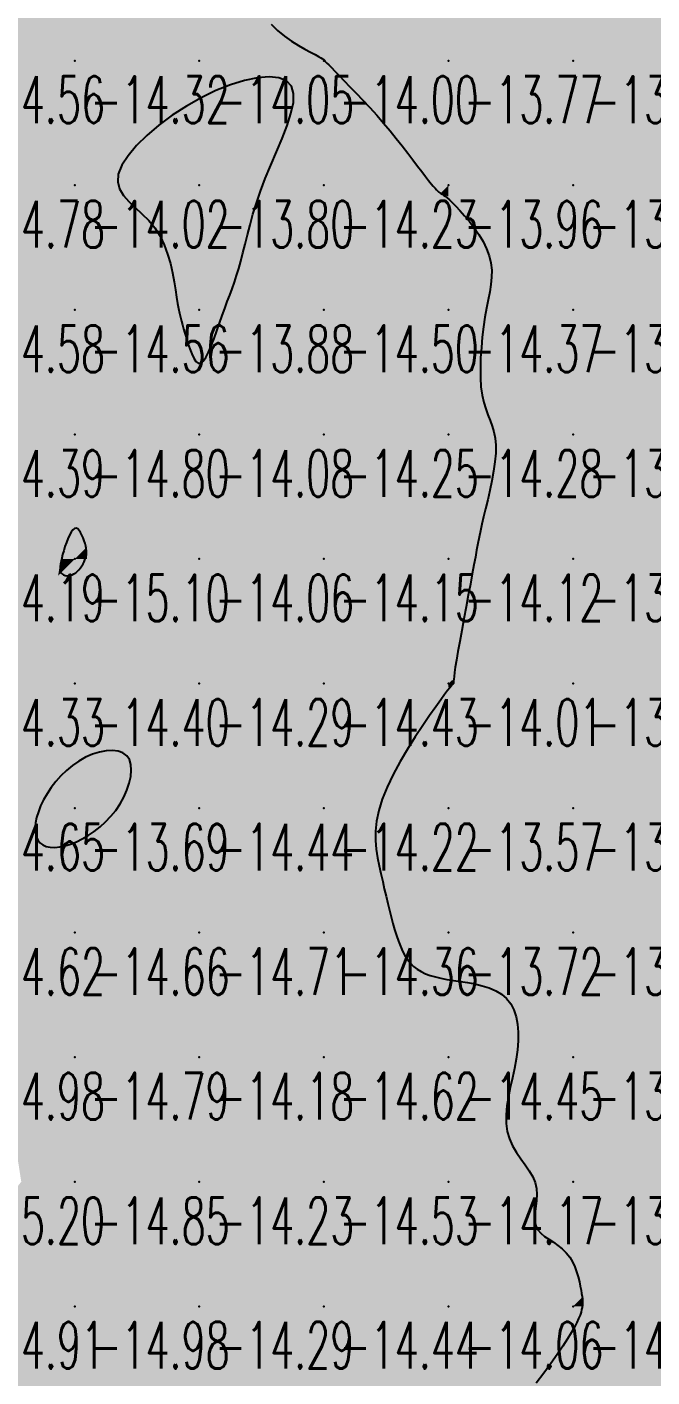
# Model space of a CAD drawing. Header units: millimetres. Extents: x 88261 to 90953, y 390274 to 392322.
# Drawn here: x 89706.4 to 89756.6, y 391011.6 to 391120 of the extents above; entities that cross this region are included whole.
import ezdxf
from ezdxf.enums import TextEntityAlignment as Align

# ---------------------------------------------------------------- set-up
doc = ezdxf.new("R2010")
doc.units = ezdxf.units.MM
doc.header["$LTSCALE"] = 25
for name, color, linetype in [('CN_03_00', 7, 'Continuous'), ('CN_04_00', 242, 'Continuous'), ('COTEAlt', 7, 'Continuous'), ('TN_COLORIAGE', 7, 'Continuous')]:
    doc.layers.add(name, color=color, linetype=linetype)
doc.styles.add('Simplex 1.0', font='Simplex.shx', dxfattribs={"width": 0.99, "height": 2.5})
doc.styles.get("Standard").update_dxf_attribs({"font": 'times.ttf'})

# ---------------------------------------------------------------- blocks, each defined once
blk = doc.blocks.new('COTE')
at = {"color": 0}
blk.add_point((0, 0), dxfattribs=at)
at = {"layer": 'COTEAlt'}
blk.add_attdef('ALT', text='', height=3.75, dxfattribs=at).set_placement((1.25, -1.25), align=Align.TOP_LEFT)

msp = doc.modelspace()

# ---------------------------------------------------------------- linework, layer by layer
at = {"layer": 'CN_03_00', "elevation": -14, "flags": 128}
msp.add_lwpolyline([(89726.02, 391120.17), (89726.53, 391119.67), (89727.08, 391119.22), (89727.65, 391118.82), (89728.21, 391118.47), (89728.73, 391118.17), (89729.18, 391117.92), (89729.54, 391117.73), (89729.81, 391117.58), (89730, 391117.47), (89730.13, 391117.39), (89730.21, 391117.34), (89730.26, 391117.31), (89730.28, 391117.29), (89730.28, 391117.28), (89730.29, 391117.28), (89730.3, 391117.26), (89730.33, 391117.22), (89730.39, 391117.16), (89730.49, 391117.05), (89730.64, 391116.9), (89730.85, 391116.69), (89731.12, 391116.41), (89731.47, 391116.06), (89731.88, 391115.64), (89732.34, 391115.16), (89732.85, 391114.64), (89733.38, 391114.07), (89733.93, 391113.48), (89734.49, 391112.86), (89735.03, 391112.24), (89735.56, 391111.62), (89736.06, 391111), (89736.54, 391110.4), (89736.98, 391109.83), (89737.4, 391109.29), (89737.77, 391108.79), (89738.11, 391108.35), (89738.4, 391107.96), (89738.65, 391107.64), (89738.85, 391107.37), (89739.03, 391107.16), (89739.17, 391107), (89739.29, 391106.87), (89739.39, 391106.77), (89739.48, 391106.7), (89739.57, 391106.63), (89739.65, 391106.58), (89739.75, 391106.52), (89739.85, 391106.46), (89739.98, 391106.36), (89740.14, 391106.24), (89740.33, 391106.07), (89740.56, 391105.85), (89740.84, 391105.57), (89741.17, 391105.21), (89741.54, 391104.8), (89741.93, 391104.33), (89742.32, 391103.82), (89742.69, 391103.28), (89743.03, 391102.72), (89743.31, 391102.14), (89743.53, 391101.57), (89743.66, 391101.01), (89743.72, 391100.44), (89743.71, 391099.87), (89743.65, 391099.29), (89743.56, 391098.68), (89743.44, 391098.05), (89743.31, 391097.37), (89743.18, 391096.65), (89743.06, 391095.87), (89742.96, 391095.06), (89742.89, 391094.23), (89742.83, 391093.4), (89742.81, 391092.58), (89742.82, 391091.79), (89742.86, 391091.06), (89742.95, 391090.39), (89743.08, 391089.81), (89743.24, 391089.29), (89743.41, 391088.81), (89743.59, 391088.36), (89743.76, 391087.91), (89743.9, 391087.45), (89744, 391086.94), (89744.05, 391086.37), (89744.04, 391085.73), (89743.98, 391085.03), (89743.87, 391084.28), (89743.73, 391083.52), (89743.57, 391082.75), (89743.4, 391081.99), (89743.23, 391081.28), (89743.07, 391080.62), (89742.93, 391080.03), (89742.82, 391079.49), (89742.71, 391078.98), (89742.61, 391078.48), (89742.51, 391077.96), (89742.41, 391077.39), (89742.29, 391076.77), (89742.16, 391076.05), (89742.01, 391075.23), (89741.84, 391074.34), (89741.67, 391073.4), (89741.49, 391072.44), (89741.32, 391071.5), (89741.15, 391070.61), (89741.01, 391069.8), (89740.89, 391069.11), (89740.8, 391068.55), (89740.74, 391068.13), (89740.7, 391067.81), (89740.68, 391067.59), (89740.66, 391067.44), (89740.65, 391067.34), (89740.65, 391067.28), (89740.63, 391067.24), (89740.6, 391067.2), (89740.56, 391067.14), (89740.48, 391067.04), (89740.36, 391066.89), (89740.18, 391066.67), (89739.94, 391066.35), (89739.63, 391065.92), (89739.23, 391065.37), (89738.74, 391064.68), (89738.18, 391063.86), (89737.58, 391062.96), (89736.97, 391061.98), (89736.37, 391060.97), (89735.81, 391059.94), (89735.32, 391058.93), (89734.93, 391057.96), (89734.65, 391057.05), (89734.48, 391056.2), (89734.4, 391055.4), (89734.4, 391054.65), (89734.45, 391053.94), (89734.55, 391053.26), (89734.68, 391052.61), (89734.83, 391051.98), (89734.97, 391051.36), (89735.1, 391050.76), (89735.24, 391050.17), (89735.38, 391049.59), (89735.51, 391049.04), (89735.65, 391048.5), (89735.79, 391047.98), (89735.93, 391047.49), (89736.08, 391047.02), (89736.23, 391046.57), (89736.39, 391046.15), (89736.56, 391045.76), (89736.75, 391045.4), (89736.96, 391045.08), (89737.19, 391044.78), (89737.45, 391044.52), (89737.74, 391044.3), (89738.05, 391044.11), (89738.4, 391043.94), (89738.78, 391043.81), (89739.2, 391043.69), (89739.65, 391043.58), (89740.13, 391043.49), (89740.65, 391043.4), (89741.21, 391043.32), (89741.79, 391043.23), (89742.38, 391043.12), (89742.96, 391042.98), (89743.52, 391042.8), (89744.04, 391042.58), (89744.51, 391042.3), (89744.92, 391041.95), (89745.25, 391041.53), (89745.5, 391041.04), (89745.68, 391040.49), (89745.79, 391039.89), (89745.84, 391039.24), (89745.84, 391038.55), (89745.79, 391037.83), (89745.68, 391037.09), (89745.54, 391036.34), (89745.38, 391035.58), (89745.21, 391034.82), (89745.06, 391034.07), (89744.94, 391033.33), (89744.87, 391032.62), (89744.87, 391031.93), (89744.95, 391031.29), (89745.14, 391030.68), (89745.4, 391030.12), (89745.72, 391029.58), (89746.07, 391029.08), (89746.42, 391028.59), (89746.74, 391028.11), (89747.02, 391027.64), (89747.21, 391027.17), (89747.32, 391026.69), (89747.35, 391026.22), (89747.32, 391025.75), (89747.27, 391025.29), (89747.21, 391024.85), (89747.17, 391024.43), (89747.18, 391024.05), (89747.26, 391023.7), (89747.42, 391023.39), (89747.66, 391023.12), (89747.97, 391022.86), (89748.31, 391022.62), (89748.67, 391022.38), (89749.04, 391022.13), (89749.39, 391021.85), (89749.71, 391021.54), (89749.98, 391021.2), (89750.21, 391020.82), (89750.39, 391020.42), (89750.54, 391020.01), (89750.66, 391019.6), (89750.76, 391019.22), (89750.83, 391018.86), (89750.89, 391018.53), (89750.94, 391018.26), (89750.98, 391018.03), (89751, 391017.83), (89751.02, 391017.65), (89751.02, 391017.49), (89751.01, 391017.33), (89750.98, 391017.16), (89750.94, 391016.98), (89750.89, 391016.77), (89750.81, 391016.54), (89750.7, 391016.26), (89750.55, 391015.94), (89750.36, 391015.56), (89750.11, 391015.12), (89749.81, 391014.62), (89749.43, 391014.03), (89748.98, 391013.37), (89748.47, 391012.64), (89747.9, 391011.87), (89747.3, 391011.06)], dxfattribs=at)
for points in [[(89720.56, 391093.11), (89720.77, 391093.42), (89720.99, 391093.84), (89721.21, 391094.36), (89721.44, 391094.93), (89721.66, 391095.55), (89721.88, 391096.17), (89722.09, 391096.78), (89722.3, 391097.36), (89722.5, 391097.9), (89722.7, 391098.42), (89722.88, 391098.94), (89723.07, 391099.46), (89723.24, 391099.99), (89723.42, 391100.55), (89723.59, 391101.15), (89723.75, 391101.81), (89723.93, 391102.51), (89724.11, 391103.26), (89724.32, 391104.06), (89724.56, 391104.92), (89724.83, 391105.82), (89725.16, 391106.78), (89725.54, 391107.79), (89725.98, 391108.85), (89726.44, 391109.93), (89726.89, 391111), (89727.29, 391112.03), (89727.61, 391113), (89727.8, 391113.88), (89727.82, 391114.62), (89727.65, 391115.21), (89727.25, 391115.62), (89726.64, 391115.86), (89725.85, 391115.94), (89724.92, 391115.86), (89723.88, 391115.65), (89722.76, 391115.3), (89721.58, 391114.84), (89720.39, 391114.27), (89719.21, 391113.6), (89718.08, 391112.86), (89717.01, 391112.07), (89716.04, 391111.25), (89715.21, 391110.43), (89714.53, 391109.62), (89714.03, 391108.85), (89713.75, 391108.14), (89713.7, 391107.51), (89713.85, 391106.95), (89714.16, 391106.43), (89714.59, 391105.94), (89715.1, 391105.45), (89715.65, 391104.95), (89716.19, 391104.41), (89716.68, 391103.82), (89717.1, 391103.16), (89717.44, 391102.45), (89717.71, 391101.7), (89717.93, 391100.95), (89718.1, 391100.21), (89718.23, 391099.5), (89718.34, 391098.84), (89718.42, 391098.25), (89718.51, 391097.76), (89718.58, 391097.34), (89718.66, 391096.97), (89718.74, 391096.65), (89718.81, 391096.34), (89718.9, 391096.04), (89718.99, 391095.72), (89719.1, 391095.36), (89719.21, 391094.96), (89719.34, 391094.53), (89719.48, 391094.1), (89719.64, 391093.7), (89719.8, 391093.35), (89719.97, 391093.1), (89720.16, 391092.95), (89720.35, 391092.95), (89720.56, 391093.11)], [(89710.86, 391054.76), (89711.34, 391055.04), (89711.81, 391055.37), (89712.28, 391055.73), (89712.73, 391056.14), (89713.15, 391056.58), (89713.55, 391057.06), (89713.89, 391057.57), (89714.2, 391058.11), (89714.44, 391058.67), (89714.63, 391059.23), (89714.75, 391059.77), (89714.79, 391060.28), (89714.76, 391060.74), (89714.64, 391061.14), (89714.43, 391061.45), (89714.12, 391061.68), (89713.73, 391061.82), (89713.28, 391061.87), (89712.77, 391061.84), (89712.23, 391061.74), (89711.68, 391061.56), (89711.12, 391061.32), (89710.58, 391061.02), (89710.06, 391060.67), (89709.58, 391060.27), (89709.13, 391059.84), (89708.73, 391059.37), (89708.36, 391058.89), (89708.03, 391058.39), (89707.75, 391057.9), (89707.51, 391057.41), (89707.33, 391056.93), (89707.19, 391056.48), (89707.11, 391056.05), (89707.07, 391055.65), (89707.09, 391055.29), (89707.16, 391054.97), (89707.29, 391054.69), (89707.46, 391054.46), (89707.69, 391054.28), (89707.97, 391054.16), (89708.29, 391054.1), (89708.66, 391054.08), (89709.05, 391054.12), (89709.47, 391054.2), (89709.92, 391054.34), (89710.38, 391054.53), (89710.86, 391054.76)]]:
    msp.add_lwpolyline(points, close=True, dxfattribs=at)
at = {"layer": 'CN_04_00', "elevation": -15, "flags": 128}
msp.add_lwpolyline([(89710.33, 391076.14), (89710.47, 391076.25), (89710.59, 391076.38), (89710.71, 391076.53), (89710.82, 391076.69), (89710.92, 391076.84), (89711, 391077), (89711.07, 391077.16), (89711.12, 391077.31), (89711.16, 391077.46), (89711.19, 391077.61), (89711.2, 391077.76), (89711.19, 391077.92), (89711.17, 391078.09), (89711.13, 391078.27), (89711.08, 391078.48), (89711.01, 391078.7), (89710.93, 391078.93), (89710.83, 391079.15), (89710.72, 391079.36), (89710.61, 391079.53), (89710.49, 391079.65), (89710.36, 391079.71), (89710.23, 391079.69), (89710.1, 391079.58), (89709.96, 391079.4), (89709.83, 391079.16), (89709.71, 391078.87), (89709.59, 391078.56), (89709.47, 391078.23), (89709.37, 391077.9), (89709.28, 391077.59), (89709.21, 391077.31), (89709.15, 391077.06), (89709.1, 391076.84), (89709.08, 391076.64), (89709.07, 391076.48), (89709.08, 391076.33), (89709.12, 391076.21), (89709.18, 391076.11), (89709.26, 391076.03), (89709.36, 391075.96), (89709.48, 391075.92), (89709.61, 391075.9), (89709.75, 391075.9), (89709.9, 391075.92), (89710.04, 391075.97), (89710.19, 391076.04), (89710.33, 391076.14)], close=True, dxfattribs=at)
at = {"layer": 'TN_COLORIAGE', "color": 231}
for points in [[(89700.25, 391127.24, -14.42), (89700.25, 391117.24, -14.42), (89710.25, 391127.24, -14.42)], [(89700.25, 391117.24, -14.42), (89710.25, 391117.24, -14.42), (89710.25, 391127.24, -14.42)], [(89710.25, 391127.24, -14.12), (89710.25, 391117.24, -14.12), (89720.25, 391127.24, -14.12)], [(89710.25, 391117.24, -14.12), (89720.25, 391117.24, -14.12), (89720.25, 391127.24, -14.12)], [(89720.25, 391127.24, -14), (89726.13, 391127.24, -14), (89720.25, 391117.24, -14), (89723.82, 391120.81, -14)], [(89720.25, 391117.24, -14), (89723.82, 391120.81, -14), (89730.25, 391117.24, -14), (89730.25, 391117.36, -14)], [(89700.25, 391117.24, -14.32), (89700.25, 391107.24, -14.32), (89710.25, 391117.24, -14.32)], [(89700.25, 391107.24, -14.32), (89710.25, 391107.24, -14.32), (89710.25, 391117.24, -14.32)], [(89710.25, 391117.24, -14.05), (89710.25, 391107.24, -14.05), (89720.25, 391117.24, -14.05)], [(89720.25, 391117.24, -14), (89720.25, 391115.29, -14), (89710.25, 391107.24, -14), (89711.16, 391107.24, -14)], [(89720.25, 391117.24, -14), (89720.25, 391115.29, -14), (89730.25, 391117.24, -14), (89730.19, 391117.19, -14)], [(89730.25, 391107.24, -14), (89724.86, 391107.24, -14), (89730.25, 391117.24, -14), (89730.19, 391117.19, -14)], [(89730.29, 391117.28, -14), (89730.25, 391117.36, -14), (89730.25, 391117.24, -14)], [(89730.29, 391117.28, -14), (89730.3, 391117.24, -14), (89730.25, 391117.24, -14)], [(89730.25, 391107.24, -14), (89735.25, 391112.24, -14), (89730.25, 391117.24, -14), (89730.3, 391117.24, -14)], [(89735.25, 391112.24, -14.23), (89738.89, 391107.24, -14.23), (89730.25, 391107.24, -14.23)], [(89700.25, 391107.24, -14.02), (89700.25, 391097.24, -14.02), (89710.25, 391107.24, -14.02)], [(89700.25, 391097.24, -14.02), (89710.25, 391097.24, -14.02), (89710.25, 391107.24, -14.02)], [(89710.25, 391097.24, -14), (89717.61, 391104.61, -14), (89710.25, 391107.24, -14), (89711.16, 391107.24, -14)], [(89730.25, 391097.24, -14), (89722.17, 391097.24, -14), (89730.25, 391107.24, -14), (89723.62, 391100.61, -14)], [(89724.86, 391107.24, -14.23), (89723.62, 391100.61, -14.23), (89730.25, 391107.24, -14.23)], [(89730.25, 391097.24, -14), (89739.57, 391106.56, -14), (89730.25, 391107.24, -14), (89738.89, 391107.24, -14)], [(89730.25, 391097.24, -14), (89739.57, 391106.56, -14), (89740.25, 391097.24, -14), (89740.25, 391106.35, -14)], [(89744.47, 391101.46, -14.37), (89740.25, 391106.35, -14.37), (89740.25, 391097.24, -14.37)], [(89717.61, 391104.61, -14.56), (89718.49, 391097.24, -14.56), (89710.25, 391097.24, -14.56)], [(89743.03, 391097.24, -14.37), (89744.47, 391101.46, -14.37), (89740.25, 391097.24, -14.37)], [(89700.25, 391097.24, -14.56), (89700.25, 391087.24, -14.56), (89710.25, 391097.24, -14.56)], [(89700.25, 391087.24, -14.56), (89710.25, 391087.24, -14.56), (89710.25, 391097.24, -14.56)], [(89710.25, 391087.24, -14), (89718.96, 391095.95, -14), (89710.25, 391097.24, -14), (89718.49, 391097.24, -14)], [(89730.25, 391097.24, -14), (89722.17, 391097.24, -14), (89720.25, 391087.24, -14), (89720.25, 391091.13, -14)], [(89720.25, 391087.24, -14.5), (89730.25, 391087.24, -14.5), (89730.25, 391097.24, -14.5)], [(89730.25, 391097.24, -14.37), (89730.25, 391087.24, -14.37), (89740.25, 391097.24, -14.37)], [(89730.25, 391087.24, -14.37), (89740.25, 391087.24, -14.37), (89740.25, 391097.24, -14.37)], [(89740.25, 391097.24, -14), (89743.03, 391097.24, -14), (89740.25, 391087.24, -14), (89742.48, 391089.47, -14)], [(89710.25, 391087.24, -14), (89718.96, 391095.95, -14), (89720.25, 391087.24, -14), (89720.25, 391091.13, -14)], [(89742.48, 391089.47, -14.28), (89744.76, 391087.24, -14.28), (89740.25, 391087.24, -14.28)], [(89700.25, 391087.24, -14.8), (89700.25, 391077.24, -14.8), (89710.25, 391087.24, -14.8)], [(89710.25, 391080.67, -14.19), (89709.13, 391077.24, -14.19), (89710.25, 391087.24, -14.19), (89700.25, 391077.24, -14.19)], [(89710.25, 391080.67, -14.08), (89711.25, 391078.24, -14.08), (89710.25, 391087.24, -14.08), (89720.25, 391087.24, -14.08)], [(89711.25, 391078.24, -14.06), (89711.23, 391077.24, -14.06), (89720.25, 391087.24, -14.06), (89720.25, 391077.24, -14.06)], [(89720.25, 391087.24, -14.25), (89720.25, 391077.24, -14.25), (89730.25, 391087.24, -14.25)], [(89720.25, 391077.24, -14.25), (89730.25, 391077.24, -14.25), (89730.25, 391087.24, -14.25)], [(89730.25, 391087.24, -14.28), (89730.25, 391077.24, -14.28), (89740.25, 391087.24, -14.28)], [(89730.25, 391077.24, -14.28), (89740.25, 391077.24, -14.28), (89740.25, 391087.24, -14.28)], [(89740.25, 391087.24, -14), (89744.76, 391087.24, -14), (89740.25, 391077.24, -14), (89742.82, 391079.81, -14)], [(89742.4, 391077.24, -14.12), (89742.82, 391079.81, -14.12), (89740.25, 391077.24, -14.12)], [(89708.92, 391075.91, -14.19), (89709.13, 391077.24, -14.19), (89700.25, 391067.24, -14.19), (89700.25, 391077.24, -14.19)], [(89710.25, 391075.77, -14.06), (89711.23, 391077.24, -14.06), (89710.25, 391067.24, -14.06), (89720.25, 391077.24, -14.06)], [(89710.25, 391067.24, -14.06), (89720.25, 391067.24, -14.06), (89720.25, 391077.24, -14.06)], [(89720.25, 391077.24, -14.15), (89720.25, 391067.24, -14.15), (89730.25, 391077.24, -14.15)], [(89720.25, 391067.24, -14.15), (89730.25, 391067.24, -14.15), (89730.25, 391077.24, -14.15)], [(89730.25, 391077.24, -14.12), (89730.25, 391067.24, -14.12), (89740.25, 391077.24, -14.12)], [(89730.25, 391067.24, -14.12), (89740.25, 391067.24, -14.12), (89740.25, 391077.24, -14.12)], [(89740.25, 391077.24, -14), (89742.4, 391077.24, -14), (89740.25, 391067.24, -14), (89740.55, 391067.54, -14)], [(89710.25, 391075.77, -14.33), (89708.92, 391075.91, -14.33), (89710.25, 391067.24, -14.33), (89700.25, 391067.24, -14.33)], [(89700.25, 391067.24, -14.4), (89700.25, 391057.24, -14.4), (89710.25, 391067.24, -14.4)], [(89700.25, 391057.24, -14), (89706.99, 391057.24, -14), (89710.25, 391067.24, -14), (89710.25, 391061.61, -14)], [(89710.25, 391067.24, -14), (89710.25, 391061.61, -14), (89720.25, 391067.24, -14), (89715.48, 391062.47, -14)], [(89720.25, 391057.24, -14), (89714.41, 391057.24, -14), (89720.25, 391067.24, -14), (89715.48, 391062.47, -14)], [(89720.25, 391067.24, -14.43), (89720.25, 391057.24, -14.43), (89730.25, 391067.24, -14.43)], [(89720.25, 391057.24, -14.43), (89730.25, 391057.24, -14.43), (89730.25, 391067.24, -14.43)], [(89730.25, 391067.24, -14.01), (89730.25, 391057.24, -14.01), (89740.25, 391067.24, -14.01)], [(89730.25, 391057.24, -14), (89733.62, 391057.24, -14), (89740.25, 391067.24, -14), (89740.25, 391066.94, -14)], [(89740.55, 391067.54, -14.01), (89740.75, 391067.24, -14.01), (89740.25, 391067.24, -14.01)], [(89740.25, 391066.94, -14.01), (89740.75, 391067.24, -14.01), (89740.25, 391067.24, -14.01)], [(89700.25, 391057.24, -14), (89706.99, 391057.24, -14), (89700.25, 391047.24, -14), (89706.89, 391053.88, -14)], [(89710.25, 391047.24, -14), (89710.25, 391054.01, -14), (89720.25, 391057.24, -14), (89714.41, 391057.24, -14)], [(89710.25, 391047.24, -14.44), (89720.25, 391047.24, -14.44), (89720.25, 391057.24, -14.44)], [(89720.25, 391057.24, -14.22), (89720.25, 391047.24, -14.22), (89730.25, 391057.24, -14.22)], [(89720.25, 391047.24, -14.22), (89730.25, 391047.24, -14.22), (89730.25, 391057.24, -14.22)], [(89730.25, 391047.24, -14), (89734.86, 391051.85, -14), (89730.25, 391057.24, -14), (89733.62, 391057.24, -14)], [(89710.25, 391047.24, -14), (89710.25, 391054.01, -14), (89700.25, 391047.24, -14), (89706.89, 391053.88, -14)], [(89734.86, 391051.85, -14.36), (89735.9, 391047.24, -14.36), (89730.25, 391047.24, -14.36)], [(89700.25, 391047.24, -14.66), (89700.25, 391037.24, -14.66), (89710.25, 391047.24, -14.66)], [(89700.25, 391037.24, -14.66), (89710.25, 391037.24, -14.66), (89710.25, 391047.24, -14.66)], [(89710.25, 391047.24, -14.71), (89710.25, 391037.24, -14.71), (89720.25, 391047.24, -14.71)], [(89710.25, 391037.24, -14.71), (89720.25, 391037.24, -14.71), (89720.25, 391047.24, -14.71)], [(89720.25, 391047.24, -14.36), (89720.25, 391037.24, -14.36), (89730.25, 391047.24, -14.36)], [(89720.25, 391037.24, -14.36), (89730.25, 391037.24, -14.36), (89730.25, 391047.24, -14.36)], [(89730.25, 391037.24, -14), (89737.14, 391044.13, -14), (89730.25, 391047.24, -14), (89735.9, 391047.24, -14)], [(89730.25, 391037.24, -14), (89737.14, 391044.13, -14), (89740.25, 391037.24, -14), (89740.25, 391043.38, -14)], [(89745.79, 391042.78, -14.45), (89740.25, 391043.38, -14.45), (89740.25, 391037.24, -14.45)], [(89745.79, 391042.78, -14.45), (89746.12, 391037.24, -14.45), (89740.25, 391037.24, -14.45)], [(89700.25, 391036.26, -14.79), (89705.19, 391032.18, -14.79), (89700.25, 391037.24, -14.79), (89710.25, 391037.24, -14.79)], [(89705.96, 391027.24, -14.79), (89705.19, 391032.18, -14.79), (89710.25, 391027.24, -14.79), (89710.25, 391037.24, -14.79)], [(89710.25, 391037.24, -14.18), (89710.25, 391027.24, -14.18), (89720.25, 391037.24, -14.18)], [(89710.25, 391027.24, -14.18), (89720.25, 391027.24, -14.18), (89720.25, 391037.24, -14.18)], [(89720.25, 391037.24, -14.62), (89720.25, 391027.24, -14.62), (89730.25, 391037.24, -14.62)], [(89720.25, 391027.24, -14.62), (89730.25, 391027.24, -14.62), (89730.25, 391037.24, -14.62)], [(89730.25, 391037.24, -14.45), (89730.25, 391027.24, -14.45), (89740.25, 391037.24, -14.45)], [(89730.25, 391027.24, -14.45), (89740.25, 391027.24, -14.45), (89740.25, 391037.24, -14.45)], [(89740.25, 391037.24, -14), (89746.12, 391037.24, -14), (89740.25, 391027.24, -14), (89743.82, 391030.81, -14)], [(89743.82, 391030.81, -14.17), (89748.31, 391027.24, -14.17), (89740.25, 391027.24, -14.17)], [(89700.25, 391020.24, -14.85), (89705.96, 391027.24, -14.85), (89700.25, 391017.24, -14.85), (89710.25, 391027.24, -14.85)], [(89700.25, 391017.24, -14.85), (89710.25, 391017.24, -14.85), (89710.25, 391027.24, -14.85)], [(89710.25, 391027.24, -14.23), (89710.25, 391017.24, -14.23), (89720.25, 391027.24, -14.23)], [(89710.25, 391017.24, -14.23), (89720.25, 391017.24, -14.23), (89720.25, 391027.24, -14.23)], [(89720.25, 391027.24, -14.53), (89720.25, 391017.24, -14.53), (89730.25, 391027.24, -14.53)], [(89720.25, 391017.24, -14.53), (89730.25, 391017.24, -14.53), (89730.25, 391027.24, -14.53)], [(89730.25, 391027.24, -14.17), (89730.25, 391017.24, -14.17), (89740.25, 391027.24, -14.17)], [(89730.25, 391017.24, -14.17), (89740.25, 391017.24, -14.17), (89740.25, 391027.24, -14.17)], [(89740.25, 391027.24, -14), (89748.31, 391027.24, -14), (89740.25, 391017.24, -14), (89746.25, 391023.24, -14)], [(89740.25, 391017.24, -14), (89746.25, 391023.24, -14), (89750.25, 391017.24, -14), (89750.25, 391022.01, -14)], [(89751, 391017.99, -14.04), (89750.25, 391022.01, -14.04), (89750.25, 391017.24, -14.04)], [(89700.25, 391017.24, -14.98), (89700.25, 391007.24, -14.98), (89710.25, 391017.24, -14.98)], [(89700.25, 391007.24, -14.98), (89710.25, 391007.24, -14.98), (89710.25, 391017.24, -14.98)], [(89710.25, 391017.24, -14.29), (89710.25, 391007.24, -14.29), (89720.25, 391017.24, -14.29)], [(89710.25, 391007.24, -14.29), (89720.25, 391007.24, -14.29), (89720.25, 391017.24, -14.29)], [(89720.25, 391017.24, -14.44), (89720.25, 391007.24, -14.44), (89730.25, 391017.24, -14.44)], [(89720.25, 391007.24, -14.44), (89730.25, 391007.24, -14.44), (89730.25, 391017.24, -14.44)], [(89730.25, 391017.24, -14.06), (89730.25, 391007.24, -14.06), (89740.25, 391017.24, -14.06)], [(89730.25, 391007.24, -14.06), (89740.25, 391007.24, -14.06), (89740.25, 391017.24, -14.06)], [(89740.25, 391017.24, -14.04), (89740.25, 391007.24, -14.04), (89750.25, 391017.24, -14.04)], [(89740.25, 391007.24, -14), (89744.49, 391007.24, -14), (89750.25, 391017.24, -14), (89750.25, 391014.93, -14)], [(89751, 391017.99, -14.04), (89751.1, 391017.24, -14.04), (89750.25, 391017.24, -14.04)], [(89751.1, 391017.24, -14.04), (89750.25, 391014.93, -14.04), (89750.25, 391017.24, -14.04)]]:
    msp.add_solid(points, dxfattribs=at)
at = {"layer": 'TN_COLORIAGE', "color": 221}
for points in [[(89730.25, 391117.36, -13.91), (89723.82, 391120.81, -13.91), (89730.25, 391127.24, -13.91)], [(89730.25, 391117.36, -13.71), (89730.29, 391117.28, -13.71), (89730.25, 391127.24, -13.71), (89740.25, 391127.24, -13.71)], [(89730.3, 391117.24, -13.71), (89730.29, 391117.28, -13.71), (89740.25, 391117.24, -13.71), (89740.25, 391127.24, -13.71)], [(89740.25, 391127.24, -13.5), (89740.25, 391117.24, -13.5), (89750.25, 391127.24, -13.5)], [(89740.25, 391117.24, -13.5), (89750.25, 391117.24, -13.5), (89750.25, 391127.24, -13.5)], [(89750.25, 391127.24, -13.31), (89750.25, 391117.24, -13.31), (89760.25, 391127.24, -13.31)], [(89750.25, 391117.24, -13.31), (89760.25, 391117.24, -13.31), (89760.25, 391127.24, -13.31)], [(89730.19, 391117.19, -13.8), (89720.25, 391115.29, -13.8), (89720.25, 391107.24, -13.8)], [(89730.19, 391117.19, -13.8), (89724.86, 391107.24, -13.8), (89720.25, 391107.24, -13.8)], [(89730.3, 391117.24, -13.77), (89735.25, 391112.24, -13.77), (89740.25, 391117.24, -13.77)], [(89738.89, 391107.24, -13.77), (89735.25, 391112.24, -13.77), (89740.25, 391107.24, -13.77), (89740.25, 391117.24, -13.77)], [(89740.25, 391117.24, -13.52), (89740.25, 391107.24, -13.52), (89750.25, 391117.24, -13.52)], [(89740.25, 391107.24, -13.52), (89750.25, 391107.24, -13.52), (89750.25, 391117.24, -13.52)], [(89750.25, 391117.24, -13.25), (89750.25, 391107.24, -13.25), (89760.25, 391117.24, -13.25)], [(89750.25, 391107.24, -13.25), (89760.25, 391107.24, -13.25), (89760.25, 391117.24, -13.25)], [(89711.16, 391107.24, -13.8), (89720.25, 391115.29, -13.8), (89720.25, 391107.24, -13.8)], [(89711.16, 391107.24, -13.8), (89717.61, 391104.61, -13.8), (89720.25, 391107.24, -13.8)], [(89718.49, 391097.24, -13.8), (89717.61, 391104.61, -13.8), (89720.25, 391097.24, -13.8), (89720.25, 391107.24, -13.8)], [(89723.62, 391100.61, -13.8), (89724.86, 391107.24, -13.8), (89720.25, 391097.24, -13.8), (89720.25, 391107.24, -13.8)], [(89738.89, 391107.24, -13.96), (89739.57, 391106.56, -13.96), (89740.25, 391107.24, -13.96)], [(89740.25, 391106.35, -13.96), (89739.57, 391106.56, -13.96), (89740.25, 391107.24, -13.96)], [(89740.25, 391106.35, -13.49), (89744.47, 391101.46, -13.49), (89740.25, 391107.24, -13.49), (89750.25, 391107.24, -13.49)], [(89744.47, 391101.46, -13.03), (89743.03, 391097.24, -13.03), (89750.25, 391107.24, -13.03), (89750.25, 391097.24, -13.03)], [(89750.25, 391107.24, -13.5), (89750.25, 391097.24, -13.5), (89760.25, 391107.24, -13.5)], [(89750.25, 391097.24, -13.5), (89760.25, 391097.24, -13.5), (89760.25, 391107.24, -13.5)], [(89723.62, 391100.61, -13.88), (89722.17, 391097.24, -13.88), (89720.25, 391097.24, -13.88)], [(89718.49, 391097.24, -13.88), (89718.96, 391095.95, -13.88), (89720.25, 391097.24, -13.88)], [(89720.25, 391091.13, -13.88), (89718.96, 391095.95, -13.88), (89720.25, 391097.24, -13.88)], [(89720.25, 391091.13, -13.88), (89722.17, 391097.24, -13.88), (89720.25, 391097.24, -13.88)], [(89742.48, 391089.47, -13.03), (89743.03, 391097.24, -13.03), (89750.25, 391097.24, -13.03)], [(89744.76, 391087.24, -13.03), (89742.48, 391089.47, -13.03), (89750.25, 391087.24, -13.03), (89750.25, 391097.24, -13.03)], [(89750.25, 391097.24, -13.65), (89750.25, 391087.24, -13.65), (89760.25, 391097.24, -13.65)], [(89750.25, 391087.24, -13.65), (89760.25, 391087.24, -13.65), (89760.25, 391097.24, -13.65)], [(89742.82, 391079.81, -13.57), (89742.4, 391077.24, -13.57), (89750.25, 391087.24, -13.57), (89750.25, 391077.24, -13.57)], [(89742.82, 391079.81, -13.66), (89744.76, 391087.24, -13.66), (89750.25, 391087.24, -13.66)], [(89750.25, 391087.24, -13.62), (89750.25, 391077.24, -13.62), (89760.25, 391087.24, -13.62)], [(89750.25, 391077.24, -13.62), (89760.25, 391077.24, -13.62), (89760.25, 391087.24, -13.62)], [(89740.55, 391067.54, -13.57), (89742.4, 391077.24, -13.57), (89750.25, 391077.24, -13.57)], [(89740.75, 391067.24, -13.57), (89740.55, 391067.54, -13.57), (89750.25, 391067.24, -13.57), (89750.25, 391077.24, -13.57)], [(89750.25, 391077.24, -13.49), (89750.25, 391067.24, -13.49), (89760.25, 391077.24, -13.49)], [(89750.25, 391067.24, -13.49), (89760.25, 391067.24, -13.49), (89760.25, 391077.24, -13.49)], [(89740.25, 391066.94, -13.57), (89733.62, 391057.24, -13.57), (89740.25, 391057.24, -13.57)], [(89740.75, 391067.24, -13.57), (89740.25, 391066.94, -13.57), (89750.25, 391067.24, -13.57), (89740.25, 391057.24, -13.57)], [(89740.25, 391057.24, -13.74), (89750.25, 391057.24, -13.74), (89750.25, 391067.24, -13.74)], [(89750.25, 391067.24, -13.35), (89750.25, 391057.24, -13.35), (89760.25, 391067.24, -13.35)], [(89750.25, 391057.24, -13.35), (89760.25, 391057.24, -13.35), (89760.25, 391067.24, -13.35)], [(89710.25, 391061.61, -13.69), (89706.99, 391057.24, -13.69), (89710.25, 391057.24, -13.69)], [(89715.48, 391062.47, -13.69), (89710.25, 391061.61, -13.69), (89710.25, 391057.24, -13.69)], [(89715.48, 391062.47, -13.69), (89714.41, 391057.24, -13.69), (89710.25, 391057.24, -13.69)], [(89706.89, 391053.88, -13.69), (89706.99, 391057.24, -13.69), (89710.25, 391057.24, -13.69)], [(89706.89, 391053.88, -13.69), (89710.25, 391054.01, -13.69), (89710.25, 391057.24, -13.69)], [(89714.41, 391057.24, -13.69), (89710.25, 391054.01, -13.69), (89710.25, 391057.24, -13.69)], [(89733.62, 391057.24, -13.57), (89734.86, 391051.85, -13.57), (89740.25, 391057.24, -13.57)], [(89735.9, 391047.24, -13.57), (89734.86, 391051.85, -13.57), (89740.25, 391047.24, -13.57), (89740.25, 391057.24, -13.57)], [(89740.25, 391057.24, -13.72), (89740.25, 391047.24, -13.72), (89750.25, 391057.24, -13.72)], [(89740.25, 391047.24, -13.72), (89750.25, 391047.24, -13.72), (89750.25, 391057.24, -13.72)], [(89750.25, 391057.24, -13.85), (89750.25, 391047.24, -13.85), (89760.25, 391057.24, -13.85)], [(89750.25, 391047.24, -13.85), (89760.25, 391047.24, -13.85), (89760.25, 391057.24, -13.85)], [(89735.9, 391047.24, -13.72), (89737.14, 391044.13, -13.72), (89740.25, 391047.24, -13.72)], [(89740.25, 391043.38, -13.72), (89737.14, 391044.13, -13.72), (89740.25, 391047.24, -13.72)], [(89740.25, 391043.38, -13.64), (89745.79, 391042.78, -13.64), (89740.25, 391047.24, -13.64), (89750.25, 391047.24, -13.64)], [(89746.12, 391037.24, -13.64), (89745.79, 391042.78, -13.64), (89750.25, 391037.24, -13.64), (89750.25, 391047.24, -13.64)], [(89750.25, 391047.24, -13.92), (89750.25, 391037.24, -13.92), (89760.25, 391047.24, -13.92)], [(89750.25, 391037.24, -13.92), (89760.25, 391037.24, -13.92), (89760.25, 391047.24, -13.92)], [(89743.82, 391030.81, -13.69), (89746.12, 391037.24, -13.69), (89750.25, 391037.24, -13.69)], [(89748.31, 391027.24, -13.69), (89743.82, 391030.81, -13.69), (89750.25, 391027.24, -13.69), (89750.25, 391037.24, -13.69)], [(89750.25, 391037.24, -13.75), (89750.25, 391027.24, -13.75), (89760.25, 391037.24, -13.75)], [(89750.25, 391027.24, -13.75), (89760.25, 391027.24, -13.75), (89760.25, 391037.24, -13.75)], [(89746.25, 391023.24, -13.96), (89748.31, 391027.24, -13.96), (89750.25, 391027.24, -13.96)], [(89750.25, 391022.01, -13.96), (89746.25, 391023.24, -13.96), (89750.25, 391027.24, -13.96)], [(89750.25, 391022.01, -13.53), (89751, 391017.99, -13.53), (89750.25, 391027.24, -13.53), (89760.25, 391027.24, -13.53)], [(89751.1, 391017.24, -13.53), (89751, 391017.99, -13.53), (89760.25, 391017.24, -13.53), (89760.25, 391027.24, -13.53)], [(89750.25, 391014.93, -13.59), (89751.1, 391017.24, -13.59), (89750.25, 391007.24, -13.59), (89760.25, 391017.24, -13.59)], [(89750.25, 391007.24, -13.59), (89760.25, 391007.24, -13.59), (89760.25, 391017.24, -13.59)], [(89750.25, 391014.93, -13.87), (89744.49, 391007.24, -13.87), (89750.25, 391007.24, -13.87)]]:
    msp.add_solid(points, dxfattribs=at)
at = {"layer": 'TN_COLORIAGE', "color": 241}
for points in [[(89709.13, 391077.24, -15.1), (89710.25, 391080.67, -15.1), (89710.25, 391077.24, -15.1)], [(89711.25, 391078.24, -15.1), (89710.25, 391080.67, -15.1), (89710.25, 391077.24, -15.1)], [(89711.23, 391077.24, -15.1), (89711.25, 391078.24, -15.1), (89710.25, 391077.24, -15.1)], [(89709.13, 391077.24, -15.1), (89708.92, 391075.91, -15.1), (89710.25, 391077.24, -15.1)], [(89708.92, 391075.91, -15.1), (89710.25, 391075.77, -15.1), (89710.25, 391077.24, -15.1)], [(89711.23, 391077.24, -15.1), (89710.25, 391075.77, -15.1), (89710.25, 391077.24, -15.1)]]:
    msp.add_solid(points, dxfattribs=at)

# ---------------------------------------------------------------- block references
at = {"layer": 'COTEAlt'}
ref = msp.add_blockref('COTE', (89700.25, 391117.24), dxfattribs=at)
ref.add_attrib('ALT', '-14.56', dxfattribs={"height": 3.75, "style": 'Simplex 1.0', "width": 0.6}).set_placement((89701.5, 391115.99), align=Align.TOP_LEFT)
ref = msp.add_blockref('COTE', (89710.25, 391117.24), dxfattribs=at)
ref.add_attrib('ALT', '-14.32', dxfattribs={"height": 3.75, "style": 'Simplex 1.0', "width": 0.6}).set_placement((89711.5, 391115.99), align=Align.TOP_LEFT)
ref = msp.add_blockref('COTE', (89720.25, 391117.24), dxfattribs=at)
ref.add_attrib('ALT', '-14.05', dxfattribs={"height": 3.75, "style": 'Simplex 1.0', "width": 0.6}).set_placement((89721.5, 391115.99), align=Align.TOP_LEFT)
ref = msp.add_blockref('COTE', (89730.25, 391117.24), dxfattribs=at)
ref.add_attrib('ALT', '-14.00', dxfattribs={"height": 3.75, "style": 'Simplex 1.0', "width": 0.6}).set_placement((89731.5, 391115.99), align=Align.TOP_LEFT)
ref = msp.add_blockref('COTE', (89740.25, 391117.24), dxfattribs=at)
ref.add_attrib('ALT', '-13.77', dxfattribs={"height": 3.75, "style": 'Simplex 1.0', "width": 0.6}).set_placement((89741.5, 391115.99), align=Align.TOP_LEFT)
ref = msp.add_blockref('COTE', (89750.25, 391117.24), dxfattribs=at)
ref.add_attrib('ALT', '-13.52', dxfattribs={"height": 3.75, "style": 'Simplex 1.0', "width": 0.6}).set_placement((89751.5, 391115.99), align=Align.TOP_LEFT)
ref = msp.add_blockref('COTE', (89700.25, 391107.24), dxfattribs=at)
ref.add_attrib('ALT', '-14.78', dxfattribs={"height": 3.75, "style": 'Simplex 1.0', "width": 0.6}).set_placement((89701.5, 391105.99), align=Align.TOP_LEFT)
ref = msp.add_blockref('COTE', (89710.25, 391107.24), dxfattribs=at)
ref.add_attrib('ALT', '-14.02', dxfattribs={"height": 3.75, "style": 'Simplex 1.0', "width": 0.6}).set_placement((89711.5, 391105.99), align=Align.TOP_LEFT)
ref = msp.add_blockref('COTE', (89720.25, 391107.24), dxfattribs=at)
ref.add_attrib('ALT', '-13.80', dxfattribs={"height": 3.75, "style": 'Simplex 1.0', "width": 0.6}).set_placement((89721.5, 391105.99), align=Align.TOP_LEFT)
ref = msp.add_blockref('COTE', (89730.25, 391107.24), dxfattribs=at)
ref.add_attrib('ALT', '-14.23', dxfattribs={"height": 3.75, "style": 'Simplex 1.0', "width": 0.6}).set_placement((89731.5, 391105.99), align=Align.TOP_LEFT)
ref = msp.add_blockref('COTE', (89740.25, 391107.24), dxfattribs=at)
ref.add_attrib('ALT', '-13.96', dxfattribs={"height": 3.75, "style": 'Simplex 1.0', "width": 0.6}).set_placement((89741.5, 391105.99), align=Align.TOP_LEFT)
ref = msp.add_blockref('COTE', (89750.25, 391107.24), dxfattribs=at)
ref.add_attrib('ALT', '-13.49', dxfattribs={"height": 3.75, "style": 'Simplex 1.0', "width": 0.6}).set_placement((89751.5, 391105.99), align=Align.TOP_LEFT)
ref = msp.add_blockref('COTE', (89700.25, 391097.24), dxfattribs=at)
ref.add_attrib('ALT', '-14.58', dxfattribs={"height": 3.75, "style": 'Simplex 1.0', "width": 0.6}).set_placement((89701.5, 391095.99), align=Align.TOP_LEFT)
ref = msp.add_blockref('COTE', (89710.25, 391097.24), dxfattribs=at)
ref.add_attrib('ALT', '-14.56', dxfattribs={"height": 3.75, "style": 'Simplex 1.0', "width": 0.6}).set_placement((89711.5, 391095.99), align=Align.TOP_LEFT)
ref = msp.add_blockref('COTE', (89720.25, 391097.24), dxfattribs=at)
ref.add_attrib('ALT', '-13.88', dxfattribs={"height": 3.75, "style": 'Simplex 1.0', "width": 0.6}).set_placement((89721.5, 391095.99), align=Align.TOP_LEFT)
ref = msp.add_blockref('COTE', (89730.25, 391097.24), dxfattribs=at)
ref.add_attrib('ALT', '-14.50', dxfattribs={"height": 3.75, "style": 'Simplex 1.0', "width": 0.6}).set_placement((89731.5, 391095.99), align=Align.TOP_LEFT)
ref = msp.add_blockref('COTE', (89740.25, 391097.24), dxfattribs=at)
ref.add_attrib('ALT', '-14.37', dxfattribs={"height": 3.75, "style": 'Simplex 1.0', "width": 0.6}).set_placement((89741.5, 391095.99), align=Align.TOP_LEFT)
ref = msp.add_blockref('COTE', (89750.25, 391097.24), dxfattribs=at)
ref.add_attrib('ALT', '-13.03', dxfattribs={"height": 3.75, "style": 'Simplex 1.0', "width": 0.6}).set_placement((89751.5, 391095.99), align=Align.TOP_LEFT)
ref = msp.add_blockref('COTE', (89700.25, 391087.24), dxfattribs=at)
ref.add_attrib('ALT', '-14.39', dxfattribs={"height": 3.75, "style": 'Simplex 1.0', "width": 0.6}).set_placement((89701.5, 391085.99), align=Align.TOP_LEFT)
ref = msp.add_blockref('COTE', (89710.25, 391087.24), dxfattribs=at)
ref.add_attrib('ALT', '-14.80', dxfattribs={"height": 3.75, "style": 'Simplex 1.0', "width": 0.6}).set_placement((89711.5, 391085.99), align=Align.TOP_LEFT)
ref = msp.add_blockref('COTE', (89720.25, 391087.24), dxfattribs=at)
ref.add_attrib('ALT', '-14.08', dxfattribs={"height": 3.75, "style": 'Simplex 1.0', "width": 0.6}).set_placement((89721.5, 391085.99), align=Align.TOP_LEFT)
ref = msp.add_blockref('COTE', (89730.25, 391087.24), dxfattribs=at)
ref.add_attrib('ALT', '-14.25', dxfattribs={"height": 3.75, "style": 'Simplex 1.0', "width": 0.6}).set_placement((89731.5, 391085.99), align=Align.TOP_LEFT)
ref = msp.add_blockref('COTE', (89740.25, 391087.24), dxfattribs=at)
ref.add_attrib('ALT', '-14.28', dxfattribs={"height": 3.75, "style": 'Simplex 1.0', "width": 0.6}).set_placement((89741.5, 391085.99), align=Align.TOP_LEFT)
ref = msp.add_blockref('COTE', (89750.25, 391087.24), dxfattribs=at)
ref.add_attrib('ALT', '-13.66', dxfattribs={"height": 3.75, "style": 'Simplex 1.0', "width": 0.6}).set_placement((89751.5, 391085.99), align=Align.TOP_LEFT)
ref = msp.add_blockref('COTE', (89700.25, 391077.24), dxfattribs=at)
ref.add_attrib('ALT', '-14.19', dxfattribs={"height": 3.75, "style": 'Simplex 1.0', "width": 0.6}).set_placement((89701.5, 391075.99), align=Align.TOP_LEFT)
ref = msp.add_blockref('COTE', (89710.25, 391077.24), dxfattribs=at)
ref.add_attrib('ALT', '-15.10', dxfattribs={"height": 3.75, "style": 'Simplex 1.0', "width": 0.6}).set_placement((89711.5, 391075.99), align=Align.TOP_LEFT)
ref = msp.add_blockref('COTE', (89720.25, 391077.24), dxfattribs=at)
ref.add_attrib('ALT', '-14.06', dxfattribs={"height": 3.75, "style": 'Simplex 1.0', "width": 0.6}).set_placement((89721.5, 391075.99), align=Align.TOP_LEFT)
ref = msp.add_blockref('COTE', (89730.25, 391077.24), dxfattribs=at)
ref.add_attrib('ALT', '-14.15', dxfattribs={"height": 3.75, "style": 'Simplex 1.0', "width": 0.6}).set_placement((89731.5, 391075.99), align=Align.TOP_LEFT)
ref = msp.add_blockref('COTE', (89740.25, 391077.24), dxfattribs=at)
ref.add_attrib('ALT', '-14.12', dxfattribs={"height": 3.75, "style": 'Simplex 1.0', "width": 0.6}).set_placement((89741.5, 391075.99), align=Align.TOP_LEFT)
ref = msp.add_blockref('COTE', (89750.25, 391077.24), dxfattribs=at)
ref.add_attrib('ALT', '-13.57', dxfattribs={"height": 3.75, "style": 'Simplex 1.0', "width": 0.6}).set_placement((89751.5, 391075.99), align=Align.TOP_LEFT)
ref = msp.add_blockref('COTE', (89700.25, 391067.24), dxfattribs=at)
ref.add_attrib('ALT', '-14.33', dxfattribs={"height": 3.75, "style": 'Simplex 1.0', "width": 0.6}).set_placement((89701.5, 391065.99), align=Align.TOP_LEFT)
ref = msp.add_blockref('COTE', (89710.25, 391067.24), dxfattribs=at)
ref.add_attrib('ALT', '-14.40', dxfattribs={"height": 3.75, "style": 'Simplex 1.0', "width": 0.6}).set_placement((89711.5, 391065.99), align=Align.TOP_LEFT)
ref = msp.add_blockref('COTE', (89720.25, 391067.24), dxfattribs=at)
ref.add_attrib('ALT', '-14.29', dxfattribs={"height": 3.75, "style": 'Simplex 1.0', "width": 0.6}).set_placement((89721.5, 391065.99), align=Align.TOP_LEFT)
ref = msp.add_blockref('COTE', (89730.25, 391067.24), dxfattribs=at)
ref.add_attrib('ALT', '-14.43', dxfattribs={"height": 3.75, "style": 'Simplex 1.0', "width": 0.6}).set_placement((89731.5, 391065.99), align=Align.TOP_LEFT)
ref = msp.add_blockref('COTE', (89740.25, 391067.24), dxfattribs=at)
ref.add_attrib('ALT', '-14.01', dxfattribs={"height": 3.75, "style": 'Simplex 1.0', "width": 0.6}).set_placement((89741.5, 391065.99), align=Align.TOP_LEFT)
ref = msp.add_blockref('COTE', (89750.25, 391067.24), dxfattribs=at)
ref.add_attrib('ALT', '-13.74', dxfattribs={"height": 3.75, "style": 'Simplex 1.0', "width": 0.6}).set_placement((89751.5, 391065.99), align=Align.TOP_LEFT)
ref = msp.add_blockref('COTE', (89700.25, 391057.24), dxfattribs=at)
ref.add_attrib('ALT', '-14.65', dxfattribs={"height": 3.75, "style": 'Simplex 1.0', "width": 0.6}).set_placement((89701.5, 391055.99), align=Align.TOP_LEFT)
ref = msp.add_blockref('COTE', (89710.25, 391057.24), dxfattribs=at)
ref.add_attrib('ALT', '-13.69', dxfattribs={"height": 3.75, "style": 'Simplex 1.0', "width": 0.6}).set_placement((89711.5, 391055.99), align=Align.TOP_LEFT)
ref = msp.add_blockref('COTE', (89720.25, 391057.24), dxfattribs=at)
ref.add_attrib('ALT', '-14.44', dxfattribs={"height": 3.75, "style": 'Simplex 1.0', "width": 0.6}).set_placement((89721.5, 391055.99), align=Align.TOP_LEFT)
ref = msp.add_blockref('COTE', (89730.25, 391057.24), dxfattribs=at)
ref.add_attrib('ALT', '-14.22', dxfattribs={"height": 3.75, "style": 'Simplex 1.0', "width": 0.6}).set_placement((89731.5, 391055.99), align=Align.TOP_LEFT)
ref = msp.add_blockref('COTE', (89740.25, 391057.24), dxfattribs=at)
ref.add_attrib('ALT', '-13.57', dxfattribs={"height": 3.75, "style": 'Simplex 1.0', "width": 0.6}).set_placement((89741.5, 391055.99), align=Align.TOP_LEFT)
ref = msp.add_blockref('COTE', (89750.25, 391057.24), dxfattribs=at)
ref.add_attrib('ALT', '-13.72', dxfattribs={"height": 3.75, "style": 'Simplex 1.0', "width": 0.6}).set_placement((89751.5, 391055.99), align=Align.TOP_LEFT)
ref = msp.add_blockref('COTE', (89700.25, 391047.24), dxfattribs=at)
ref.add_attrib('ALT', '-14.62', dxfattribs={"height": 3.75, "style": 'Simplex 1.0', "width": 0.6}).set_placement((89701.5, 391045.99), align=Align.TOP_LEFT)
ref = msp.add_blockref('COTE', (89710.25, 391047.24), dxfattribs=at)
ref.add_attrib('ALT', '-14.66', dxfattribs={"height": 3.75, "style": 'Simplex 1.0', "width": 0.6}).set_placement((89711.5, 391045.99), align=Align.TOP_LEFT)
ref = msp.add_blockref('COTE', (89720.25, 391047.24), dxfattribs=at)
ref.add_attrib('ALT', '-14.71', dxfattribs={"height": 3.75, "style": 'Simplex 1.0', "width": 0.6}).set_placement((89721.5, 391045.99), align=Align.TOP_LEFT)
ref = msp.add_blockref('COTE', (89730.25, 391047.24), dxfattribs=at)
ref.add_attrib('ALT', '-14.36', dxfattribs={"height": 3.75, "style": 'Simplex 1.0', "width": 0.6}).set_placement((89731.5, 391045.99), align=Align.TOP_LEFT)
ref = msp.add_blockref('COTE', (89740.25, 391047.24), dxfattribs=at)
ref.add_attrib('ALT', '-13.72', dxfattribs={"height": 3.75, "style": 'Simplex 1.0', "width": 0.6}).set_placement((89741.5, 391045.99), align=Align.TOP_LEFT)
ref = msp.add_blockref('COTE', (89750.25, 391047.24), dxfattribs=at)
ref.add_attrib('ALT', '-13.64', dxfattribs={"height": 3.75, "style": 'Simplex 1.0', "width": 0.6}).set_placement((89751.5, 391045.99), align=Align.TOP_LEFT)
ref = msp.add_blockref('COTE', (89700.25, 391037.24), dxfattribs=at)
ref.add_attrib('ALT', '-14.98', dxfattribs={"height": 3.75, "style": 'Simplex 1.0', "width": 0.6}).set_placement((89701.5, 391035.99), align=Align.TOP_LEFT)
ref = msp.add_blockref('COTE', (89710.25, 391037.24), dxfattribs=at)
ref.add_attrib('ALT', '-14.79', dxfattribs={"height": 3.75, "style": 'Simplex 1.0', "width": 0.6}).set_placement((89711.5, 391035.99), align=Align.TOP_LEFT)
ref = msp.add_blockref('COTE', (89720.25, 391037.24), dxfattribs=at)
ref.add_attrib('ALT', '-14.18', dxfattribs={"height": 3.75, "style": 'Simplex 1.0', "width": 0.6}).set_placement((89721.5, 391035.99), align=Align.TOP_LEFT)
ref = msp.add_blockref('COTE', (89730.25, 391037.24), dxfattribs=at)
ref.add_attrib('ALT', '-14.62', dxfattribs={"height": 3.75, "style": 'Simplex 1.0', "width": 0.6}).set_placement((89731.5, 391035.99), align=Align.TOP_LEFT)
ref = msp.add_blockref('COTE', (89740.25, 391037.24), dxfattribs=at)
ref.add_attrib('ALT', '-14.45', dxfattribs={"height": 3.75, "style": 'Simplex 1.0', "width": 0.6}).set_placement((89741.5, 391035.99), align=Align.TOP_LEFT)
ref = msp.add_blockref('COTE', (89750.25, 391037.24), dxfattribs=at)
ref.add_attrib('ALT', '-13.69', dxfattribs={"height": 3.75, "style": 'Simplex 1.0', "width": 0.6}).set_placement((89751.5, 391035.99), align=Align.TOP_LEFT)
ref = msp.add_blockref('COTE', (89700.25, 391027.24), dxfattribs=at)
ref.add_attrib('ALT', '-15.20', dxfattribs={"height": 3.75, "style": 'Simplex 1.0', "width": 0.6}).set_placement((89701.5, 391025.99), align=Align.TOP_LEFT)
ref = msp.add_blockref('COTE', (89710.25, 391027.24), dxfattribs=at)
ref.add_attrib('ALT', '-14.85', dxfattribs={"height": 3.75, "style": 'Simplex 1.0', "width": 0.6}).set_placement((89711.5, 391025.99), align=Align.TOP_LEFT)
ref = msp.add_blockref('COTE', (89720.25, 391027.24), dxfattribs=at)
ref.add_attrib('ALT', '-14.23', dxfattribs={"height": 3.75, "style": 'Simplex 1.0', "width": 0.6}).set_placement((89721.5, 391025.99), align=Align.TOP_LEFT)
ref = msp.add_blockref('COTE', (89730.25, 391027.24), dxfattribs=at)
ref.add_attrib('ALT', '-14.53', dxfattribs={"height": 3.75, "style": 'Simplex 1.0', "width": 0.6}).set_placement((89731.5, 391025.99), align=Align.TOP_LEFT)
ref = msp.add_blockref('COTE', (89740.25, 391027.24), dxfattribs=at)
ref.add_attrib('ALT', '-14.17', dxfattribs={"height": 3.75, "style": 'Simplex 1.0', "width": 0.6}).set_placement((89741.5, 391025.99), align=Align.TOP_LEFT)
ref = msp.add_blockref('COTE', (89750.25, 391027.24), dxfattribs=at)
ref.add_attrib('ALT', '-13.96', dxfattribs={"height": 3.75, "style": 'Simplex 1.0', "width": 0.6}).set_placement((89751.5, 391025.99), align=Align.TOP_LEFT)
ref = msp.add_blockref('COTE', (89700.25, 391017.24), dxfattribs=at)
ref.add_attrib('ALT', '-14.91', dxfattribs={"height": 3.75, "style": 'Simplex 1.0', "width": 0.6}).set_placement((89701.5, 391015.99), align=Align.TOP_LEFT)
ref = msp.add_blockref('COTE', (89710.25, 391017.24), dxfattribs=at)
ref.add_attrib('ALT', '-14.98', dxfattribs={"height": 3.75, "style": 'Simplex 1.0', "width": 0.6}).set_placement((89711.5, 391015.99), align=Align.TOP_LEFT)
ref = msp.add_blockref('COTE', (89720.25, 391017.24), dxfattribs=at)
ref.add_attrib('ALT', '-14.29', dxfattribs={"height": 3.75, "style": 'Simplex 1.0', "width": 0.6}).set_placement((89721.5, 391015.99), align=Align.TOP_LEFT)
ref = msp.add_blockref('COTE', (89730.25, 391017.24), dxfattribs=at)
ref.add_attrib('ALT', '-14.44', dxfattribs={"height": 3.75, "style": 'Simplex 1.0', "width": 0.6}).set_placement((89731.5, 391015.99), align=Align.TOP_LEFT)
ref = msp.add_blockref('COTE', (89740.25, 391017.24), dxfattribs=at)
ref.add_attrib('ALT', '-14.06', dxfattribs={"height": 3.75, "style": 'Simplex 1.0', "width": 0.6}).set_placement((89741.5, 391015.99), align=Align.TOP_LEFT)
ref = msp.add_blockref('COTE', (89750.25, 391017.24), dxfattribs=at)
ref.add_attrib('ALT', '-14.04', dxfattribs={"height": 3.75, "style": 'Simplex 1.0', "width": 0.6}).set_placement((89751.5, 391015.99), align=Align.TOP_LEFT)

doc.saveas('drawing.dxf')
